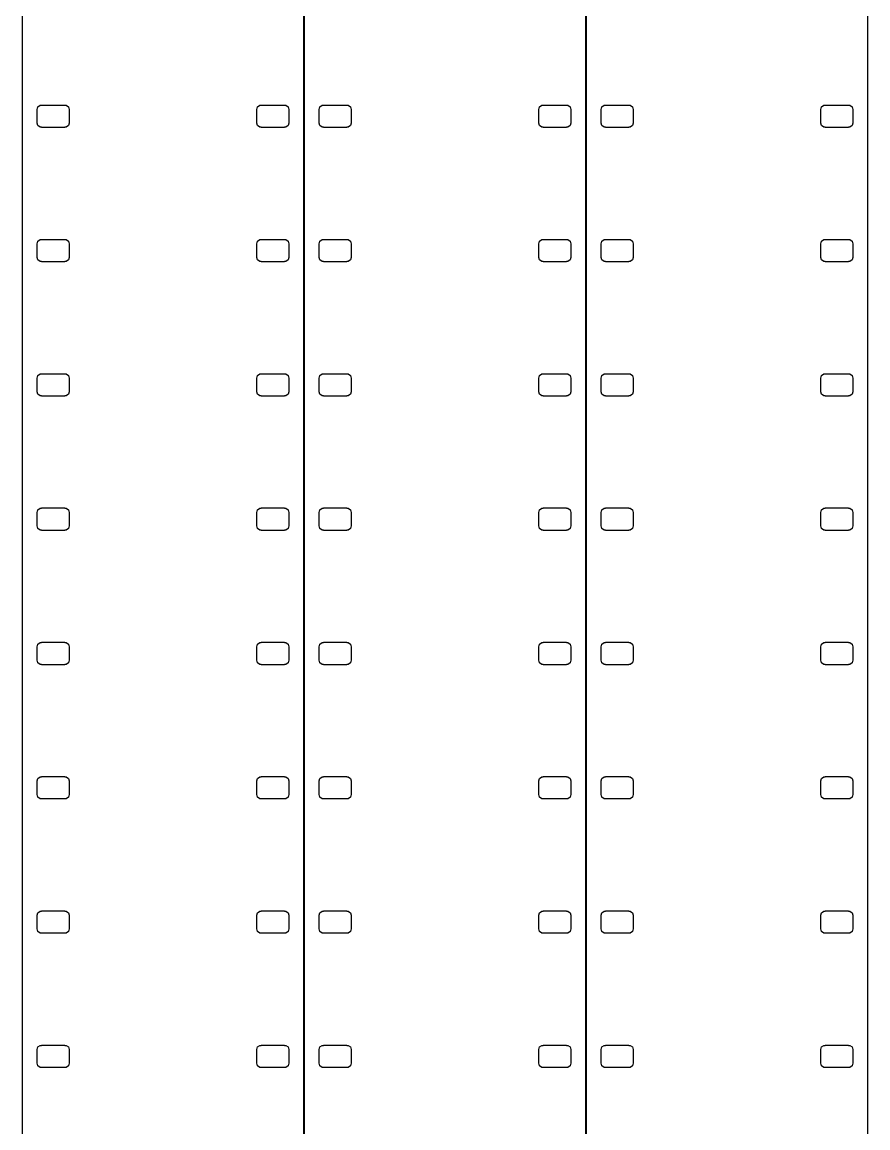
# Model space of a CAD drawing. Header units: metres. Extents: x -8 to 184, y -125 to 125.
# Drawn here: x 40 to 88, y 0 to 62.7 of the extents above; entities that cross this region are included whole.
import ezdxf

# ---------------------------------------------------------------- set-up
doc = ezdxf.new("R2010")
doc.units = ezdxf.units.M

msp = doc.modelspace()

# ---------------------------------------------------------------- linework, layer by layer
for p, q in [((40.03, 125.482), (40.03, -125.482)), ((56.03, -125.482), (56.03, 125.482)), ((56.04, 125.482), (56.04, -125.482)), ((72.04, -125.482), (72.04, 125.482)), ((72.05, 125.482), (72.05, -125.482)), ((88.05, -125.482), (88.05, 125.482)), ((40.88, 57.7825), (40.9277, 57.9294)), ((40.88, 57.0125), (40.88, 57.7825)), ((40.9277, 57.9294), (41.0527, 58.0203)), ((41.0527, 58.0203), (41.13, 58.0203)), ((41.13, 58.0203), (41.13, 58.0325)), ((41.13, 58.0325), (42.459, 58.0325)), ((42.459, 58.0325), (42.459, 58.0203)), ((42.459, 58.0203), (42.5363, 58.0203)), ((42.5363, 58.0203), (42.6613, 57.9294)), ((42.6613, 57.9294), (42.709, 57.7825)), ((42.709, 57.7825), (42.709, 57.0125)), ((53.351, 57.7825), (53.3987, 57.9294)), ((53.351, 57.0125), (53.351, 57.7825)), ((53.3987, 57.9294), (53.5237, 58.0203)), ((53.5237, 58.0203), (53.601, 58.0203)), ((53.601, 58.0203), (53.601, 58.0325)), ((53.601, 58.0325), (54.93, 58.0325)), ((54.93, 58.0325), (54.93, 58.0203)), ((54.93, 58.0203), (55.0072, 58.0203)), ((55.0072, 58.0203), (55.1322, 57.9294)), ((55.1322, 57.9294), (55.18, 57.7825)), ((55.18, 57.7825), (55.18, 57.0125)), ((56.89, 57.7825), (56.9377, 57.9294)), ((56.89, 57.0125), (56.89, 57.7825)), ((56.9377, 57.9294), (57.0627, 58.0203)), ((57.0627, 58.0203), (57.14, 58.0203)), ((57.14, 58.0203), (57.14, 58.0325)), ((57.14, 58.0325), (58.469, 58.0325)), ((58.469, 58.0325), (58.469, 58.0203)), ((58.469, 58.0203), (58.5462, 58.0203)), ((58.5462, 58.0203), (58.6712, 57.9294)), ((58.6712, 57.9294), (58.719, 57.7825)), ((58.719, 57.7825), (58.719, 57.0125)), ((69.361, 57.7825), (69.4087, 57.9294)), ((69.361, 57.0125), (69.361, 57.7825)), ((69.4087, 57.9294), (69.5337, 58.0203)), ((69.5337, 58.0203), (69.611, 58.0203)), ((69.611, 58.0203), (69.611, 58.0325)), ((69.611, 58.0325), (70.94, 58.0325)), ((70.94, 58.0325), (70.94, 58.0203)), ((70.94, 58.0203), (71.0172, 58.0203)), ((71.0172, 58.0203), (71.1422, 57.9294)), ((71.1422, 57.9294), (71.19, 57.7825)), ((71.19, 57.7825), (71.19, 57.0125)), ((72.9, 57.7825), (72.9477, 57.9294)), ((72.9, 57.0125), (72.9, 57.7825)), ((72.9477, 57.9294), (73.0727, 58.0203)), ((73.0727, 58.0203), (73.15, 58.0203)), ((73.15, 58.0203), (73.15, 58.0325)), ((73.15, 58.0325), (74.479, 58.0325)), ((74.479, 58.0325), (74.479, 58.0203)), ((74.479, 58.0203), (74.5562, 58.0203)), ((74.5562, 58.0203), (74.6812, 57.9294)), ((74.6812, 57.9294), (74.729, 57.7825)), ((74.729, 57.7825), (74.729, 57.0125)), ((85.371, 57.7825), (85.4187, 57.9294)), ((85.371, 57.0125), (85.371, 57.7825)), ((85.4187, 57.9294), (85.5437, 58.0203)), ((85.5437, 58.0203), (85.621, 58.0203)), ((85.621, 58.0203), (85.621, 58.0325)), ((85.621, 58.0325), (86.95, 58.0325)), ((86.95, 58.0325), (86.95, 58.0203)), ((86.95, 58.0203), (87.0273, 58.0203)), ((87.0273, 58.0203), (87.1523, 57.9294)), ((87.1523, 57.9294), (87.2, 57.7825)), ((87.2, 57.7825), (87.2, 57.0125)), ((40.9277, 56.8656), (40.88, 57.0125)), ((41.0527, 56.7747), (40.9277, 56.8656)), ((41.13, 56.7747), (41.0527, 56.7747)), ((41.13, 56.7625), (41.13, 56.7747)), ((42.459, 56.7625), (41.13, 56.7625)), ((42.5363, 56.7747), (42.459, 56.7747)), ((42.459, 56.7747), (42.459, 56.7625)), ((42.6613, 56.8656), (42.5363, 56.7747)), ((42.709, 57.0125), (42.6613, 56.8656)), ((53.3987, 56.8656), (53.351, 57.0125)), ((53.5237, 56.7747), (53.3987, 56.8656)), ((53.601, 56.7747), (53.5237, 56.7747)), ((53.601, 56.7625), (53.601, 56.7747)), ((54.93, 56.7625), (53.601, 56.7625)), ((55.0072, 56.7747), (54.93, 56.7747)), ((54.93, 56.7747), (54.93, 56.7625)), ((55.1322, 56.8656), (55.0072, 56.7747)), ((55.18, 57.0125), (55.1322, 56.8656)), ((56.9377, 56.8656), (56.89, 57.0125)), ((57.0627, 56.7747), (56.9377, 56.8656)), ((57.14, 56.7747), (57.0627, 56.7747)), ((57.14, 56.7625), (57.14, 56.7747)), ((58.469, 56.7625), (57.14, 56.7625)), ((58.5462, 56.7747), (58.469, 56.7747)), ((58.469, 56.7747), (58.469, 56.7625)), ((58.6712, 56.8656), (58.5462, 56.7747)), ((58.719, 57.0125), (58.6712, 56.8656)), ((69.4087, 56.8656), (69.361, 57.0125)), ((69.5337, 56.7747), (69.4087, 56.8656)), ((69.611, 56.7747), (69.5337, 56.7747)), ((69.611, 56.7625), (69.611, 56.7747)), ((70.94, 56.7625), (69.611, 56.7625)), ((71.0172, 56.7747), (70.94, 56.7747)), ((70.94, 56.7747), (70.94, 56.7625)), ((71.1422, 56.8656), (71.0172, 56.7747)), ((71.19, 57.0125), (71.1422, 56.8656)), ((72.9477, 56.8656), (72.9, 57.0125)), ((73.0727, 56.7747), (72.9477, 56.8656)), ((73.15, 56.7747), (73.0727, 56.7747)), ((73.15, 56.7625), (73.15, 56.7747)), ((74.479, 56.7625), (73.15, 56.7625)), ((74.5562, 56.7747), (74.479, 56.7747)), ((74.479, 56.7747), (74.479, 56.7625)), ((74.6812, 56.8656), (74.5562, 56.7747)), ((74.729, 57.0125), (74.6812, 56.8656)), ((85.4187, 56.8656), (85.371, 57.0125)), ((85.5437, 56.7747), (85.4187, 56.8656)), ((85.621, 56.7747), (85.5437, 56.7747)), ((85.621, 56.7625), (85.621, 56.7747)), ((86.95, 56.7625), (85.621, 56.7625)), ((87.0273, 56.7747), (86.95, 56.7747)), ((86.95, 56.7747), (86.95, 56.7625)), ((87.1523, 56.8656), (87.0273, 56.7747)), ((87.2, 57.0125), (87.1523, 56.8656)), ((40.88, 50.1625), (40.9277, 50.3094)), ((40.9277, 50.3094), (41.0527, 50.4003)), ((41.0527, 50.4003), (41.13, 50.4003)), ((41.13, 50.4003), (41.13, 50.4125)), ((41.13, 50.4125), (42.459, 50.4125)), ((42.459, 50.4125), (42.459, 50.4003)), ((42.459, 50.4003), (42.5363, 50.4003)), ((42.5363, 50.4003), (42.6613, 50.3094)), ((42.6613, 50.3094), (42.709, 50.1625)), ((53.351, 50.1625), (53.3987, 50.3094)), ((53.3987, 50.3094), (53.5237, 50.4003)), ((53.5237, 50.4003), (53.601, 50.4003)), ((53.601, 50.4003), (53.601, 50.4125)), ((53.601, 50.4125), (54.93, 50.4125)), ((54.93, 50.4125), (54.93, 50.4003)), ((54.93, 50.4003), (55.0072, 50.4003)), ((55.0072, 50.4003), (55.1322, 50.3094)), ((55.1322, 50.3094), (55.18, 50.1625)), ((56.89, 50.1625), (56.9377, 50.3094)), ((56.9377, 50.3094), (57.0627, 50.4003)), ((57.0627, 50.4003), (57.14, 50.4003)), ((57.14, 50.4003), (57.14, 50.4125)), ((57.14, 50.4125), (58.469, 50.4125)), ((58.469, 50.4125), (58.469, 50.4003)), ((58.469, 50.4003), (58.5462, 50.4003)), ((58.5462, 50.4003), (58.6712, 50.3094)), ((58.6712, 50.3094), (58.719, 50.1625)), ((69.361, 50.1625), (69.4087, 50.3094)), ((69.4087, 50.3094), (69.5337, 50.4003)), ((69.5337, 50.4003), (69.611, 50.4003)), ((69.611, 50.4003), (69.611, 50.4125)), ((69.611, 50.4125), (70.94, 50.4125)), ((70.94, 50.4125), (70.94, 50.4003)), ((70.94, 50.4003), (71.0172, 50.4003)), ((71.0172, 50.4003), (71.1422, 50.3094)), ((71.1422, 50.3094), (71.19, 50.1625)), ((72.9, 50.1625), (72.9477, 50.3094)), ((72.9477, 50.3094), (73.0727, 50.4003)), ((73.0727, 50.4003), (73.15, 50.4003)), ((73.15, 50.4003), (73.15, 50.4125)), ((73.15, 50.4125), (74.479, 50.4125)), ((74.479, 50.4125), (74.479, 50.4003)), ((74.479, 50.4003), (74.5562, 50.4003)), ((74.5562, 50.4003), (74.6812, 50.3094)), ((74.6812, 50.3094), (74.729, 50.1625)), ((85.371, 50.1625), (85.4187, 50.3094)), ((85.4187, 50.3094), (85.5437, 50.4003)), ((85.5437, 50.4003), (85.621, 50.4003)), ((85.621, 50.4003), (85.621, 50.4125)), ((85.621, 50.4125), (86.95, 50.4125)), ((86.95, 50.4125), (86.95, 50.4003)), ((86.95, 50.4003), (87.0273, 50.4003)), ((87.0273, 50.4003), (87.1523, 50.3094)), ((87.1523, 50.3094), (87.2, 50.1625)), ((40.88, 49.3925), (40.88, 50.1625)), ((42.709, 50.1625), (42.709, 49.3925)), ((53.351, 49.3925), (53.351, 50.1625)), ((55.18, 50.1625), (55.18, 49.3925)), ((56.89, 49.3925), (56.89, 50.1625)), ((58.719, 50.1625), (58.719, 49.3925)), ((69.361, 49.3925), (69.361, 50.1625)), ((71.19, 50.1625), (71.19, 49.3925)), ((72.9, 49.3925), (72.9, 50.1625)), ((74.729, 50.1625), (74.729, 49.3925)), ((85.371, 49.3925), (85.371, 50.1625)), ((87.2, 50.1625), (87.2, 49.3925)), ((40.9277, 49.2455), (40.88, 49.3925)), ((41.0527, 49.1547), (40.9277, 49.2455)), ((41.13, 49.1547), (41.0527, 49.1547)), ((41.13, 49.1425), (41.13, 49.1547)), ((42.459, 49.1425), (41.13, 49.1425)), ((42.5363, 49.1547), (42.459, 49.1547)), ((42.459, 49.1547), (42.459, 49.1425)), ((42.6613, 49.2455), (42.5363, 49.1547)), ((42.709, 49.3925), (42.6613, 49.2455)), ((53.3987, 49.2455), (53.351, 49.3925)), ((53.5237, 49.1547), (53.3987, 49.2455)), ((53.601, 49.1547), (53.5237, 49.1547)), ((53.601, 49.1425), (53.601, 49.1547)), ((54.93, 49.1425), (53.601, 49.1425)), ((55.0072, 49.1547), (54.93, 49.1547)), ((54.93, 49.1547), (54.93, 49.1425)), ((55.1322, 49.2455), (55.0072, 49.1547)), ((55.18, 49.3925), (55.1322, 49.2455)), ((56.9377, 49.2455), (56.89, 49.3925)), ((57.0627, 49.1547), (56.9377, 49.2455)), ((57.14, 49.1547), (57.0627, 49.1547)), ((57.14, 49.1425), (57.14, 49.1547)), ((58.469, 49.1425), (57.14, 49.1425)), ((58.5462, 49.1547), (58.469, 49.1547)), ((58.469, 49.1547), (58.469, 49.1425)), ((58.6712, 49.2455), (58.5462, 49.1547)), ((58.719, 49.3925), (58.6712, 49.2455)), ((69.4087, 49.2455), (69.361, 49.3925)), ((69.5337, 49.1547), (69.4087, 49.2455)), ((69.611, 49.1547), (69.5337, 49.1547)), ((69.611, 49.1425), (69.611, 49.1547)), ((70.94, 49.1425), (69.611, 49.1425)), ((71.0172, 49.1547), (70.94, 49.1547)), ((70.94, 49.1547), (70.94, 49.1425)), ((71.1422, 49.2455), (71.0172, 49.1547)), ((71.19, 49.3925), (71.1422, 49.2455)), ((72.9477, 49.2455), (72.9, 49.3925)), ((73.0727, 49.1547), (72.9477, 49.2455)), ((73.15, 49.1547), (73.0727, 49.1547)), ((73.15, 49.1425), (73.15, 49.1547)), ((74.479, 49.1425), (73.15, 49.1425)), ((74.479, 49.1547), (74.479, 49.1425)), ((74.5562, 49.1547), (74.479, 49.1547)), ((74.6812, 49.2455), (74.5562, 49.1547)), ((74.729, 49.3925), (74.6812, 49.2455)), ((85.4187, 49.2455), (85.371, 49.3925)), ((85.5437, 49.1547), (85.4187, 49.2455)), ((85.621, 49.1547), (85.5437, 49.1547)), ((85.621, 49.1425), (85.621, 49.1547)), ((86.95, 49.1425), (85.621, 49.1425)), ((87.0273, 49.1547), (86.95, 49.1547)), ((86.95, 49.1547), (86.95, 49.1425)), ((87.1523, 49.2455), (87.0273, 49.1547)), ((87.2, 49.3925), (87.1523, 49.2455)), ((40.88, 42.5425), (40.9277, 42.6894)), ((40.9277, 42.6894), (41.0527, 42.7803)), ((41.0527, 42.7803), (41.13, 42.7803)), ((41.13, 42.7803), (41.13, 42.7925)), ((41.13, 42.7925), (42.459, 42.7925)), ((42.459, 42.7925), (42.459, 42.7803)), ((42.459, 42.7803), (42.5363, 42.7803)), ((42.5363, 42.7803), (42.6613, 42.6894)), ((42.6613, 42.6894), (42.709, 42.5425)), ((53.351, 42.5425), (53.3987, 42.6894)), ((53.3987, 42.6894), (53.5237, 42.7803)), ((53.5237, 42.7803), (53.601, 42.7803)), ((53.601, 42.7803), (53.601, 42.7925)), ((53.601, 42.7925), (54.93, 42.7925)), ((54.93, 42.7925), (54.93, 42.7803)), ((54.93, 42.7803), (55.0072, 42.7803)), ((55.0072, 42.7803), (55.1322, 42.6894)), ((55.1322, 42.6894), (55.18, 42.5425)), ((56.89, 42.5425), (56.9377, 42.6894)), ((56.9377, 42.6894), (57.0627, 42.7803)), ((57.0627, 42.7803), (57.14, 42.7803)), ((57.14, 42.7803), (57.14, 42.7925)), ((57.14, 42.7925), (58.469, 42.7925)), ((58.469, 42.7925), (58.469, 42.7803)), ((58.469, 42.7803), (58.5462, 42.7803)), ((58.5462, 42.7803), (58.6712, 42.6894)), ((58.6712, 42.6894), (58.719, 42.5425)), ((69.361, 42.5425), (69.4087, 42.6894)), ((69.4087, 42.6894), (69.5337, 42.7803)), ((69.5337, 42.7803), (69.611, 42.7803)), ((69.611, 42.7803), (69.611, 42.7925)), ((69.611, 42.7925), (70.94, 42.7925)), ((70.94, 42.7925), (70.94, 42.7803)), ((70.94, 42.7803), (71.0172, 42.7803)), ((71.0172, 42.7803), (71.1422, 42.6894)), ((71.1422, 42.6894), (71.19, 42.5425)), ((72.9, 42.5425), (72.9477, 42.6894)), ((72.9477, 42.6894), (73.0727, 42.7803)), ((73.0727, 42.7803), (73.15, 42.7803)), ((73.15, 42.7803), (73.15, 42.7925)), ((73.15, 42.7925), (74.479, 42.7925)), ((74.479, 42.7925), (74.479, 42.7803)), ((74.479, 42.7803), (74.5562, 42.7803)), ((74.5562, 42.7803), (74.6812, 42.6894)), ((74.6812, 42.6894), (74.729, 42.5425)), ((85.371, 42.5425), (85.4187, 42.6894)), ((85.4187, 42.6894), (85.5437, 42.7803)), ((85.5437, 42.7803), (85.621, 42.7803)), ((85.621, 42.7803), (85.621, 42.7925)), ((85.621, 42.7925), (86.95, 42.7925)), ((86.95, 42.7925), (86.95, 42.7803)), ((86.95, 42.7803), (87.0273, 42.7803)), ((87.0273, 42.7803), (87.1523, 42.6894)), ((87.1523, 42.6894), (87.2, 42.5425)), ((40.88, 41.7725), (40.88, 42.5425)), ((42.709, 42.5425), (42.709, 41.7725)), ((53.351, 41.7725), (53.351, 42.5425)), ((55.18, 42.5425), (55.18, 41.7725)), ((56.89, 41.7725), (56.89, 42.5425)), ((58.719, 42.5425), (58.719, 41.7725)), ((69.361, 41.7725), (69.361, 42.5425)), ((71.19, 42.5425), (71.19, 41.7725)), ((72.9, 41.7725), (72.9, 42.5425)), ((74.729, 42.5425), (74.729, 41.7725)), ((85.371, 41.7725), (85.371, 42.5425)), ((87.2, 42.5425), (87.2, 41.7725)), ((40.9277, 41.6255), (40.88, 41.7725)), ((41.0527, 41.5347), (40.9277, 41.6255)), ((41.13, 41.5347), (41.0527, 41.5347)), ((41.13, 41.5225), (41.13, 41.5347)), ((42.459, 41.5225), (41.13, 41.5225)), ((42.5363, 41.5347), (42.459, 41.5347)), ((42.459, 41.5347), (42.459, 41.5225)), ((42.6613, 41.6255), (42.5363, 41.5347)), ((42.709, 41.7725), (42.6613, 41.6255)), ((53.3987, 41.6255), (53.351, 41.7725)), ((53.5237, 41.5347), (53.3987, 41.6255)), ((53.601, 41.5347), (53.5237, 41.5347)), ((53.601, 41.5225), (53.601, 41.5347)), ((54.93, 41.5225), (53.601, 41.5225)), ((55.0072, 41.5347), (54.93, 41.5347)), ((54.93, 41.5347), (54.93, 41.5225)), ((55.1322, 41.6255), (55.0072, 41.5347)), ((55.18, 41.7725), (55.1322, 41.6255)), ((56.9377, 41.6255), (56.89, 41.7725)), ((57.0627, 41.5347), (56.9377, 41.6255)), ((57.14, 41.5347), (57.0627, 41.5347)), ((57.14, 41.5225), (57.14, 41.5347)), ((58.469, 41.5225), (57.14, 41.5225)), ((58.5462, 41.5347), (58.469, 41.5347)), ((58.469, 41.5347), (58.469, 41.5225)), ((58.6712, 41.6255), (58.5462, 41.5347)), ((58.719, 41.7725), (58.6712, 41.6255)), ((69.4087, 41.6255), (69.361, 41.7725)), ((69.5337, 41.5347), (69.4087, 41.6255)), ((69.611, 41.5347), (69.5337, 41.5347)), ((69.611, 41.5225), (69.611, 41.5347)), ((70.94, 41.5225), (69.611, 41.5225)), ((71.0172, 41.5347), (70.94, 41.5347)), ((70.94, 41.5347), (70.94, 41.5225)), ((71.1422, 41.6255), (71.0172, 41.5347)), ((71.19, 41.7725), (71.1422, 41.6255)), ((72.9477, 41.6255), (72.9, 41.7725)), ((73.0727, 41.5347), (72.9477, 41.6255)), ((73.15, 41.5347), (73.0727, 41.5347)), ((73.15, 41.5225), (73.15, 41.5347)), ((74.479, 41.5225), (73.15, 41.5225)), ((74.5562, 41.5347), (74.479, 41.5347)), ((74.479, 41.5347), (74.479, 41.5225)), ((74.6812, 41.6255), (74.5562, 41.5347)), ((74.729, 41.7725), (74.6812, 41.6255)), ((85.4187, 41.6255), (85.371, 41.7725)), ((85.5437, 41.5347), (85.4187, 41.6255)), ((85.621, 41.5347), (85.5437, 41.5347)), ((85.621, 41.5225), (85.621, 41.5347)), ((86.95, 41.5225), (85.621, 41.5225)), ((87.0273, 41.5347), (86.95, 41.5347)), ((86.95, 41.5347), (86.95, 41.5225)), ((87.1523, 41.6255), (87.0273, 41.5347)), ((87.2, 41.7725), (87.1523, 41.6255)), ((40.9277, 35.0694), (41.0527, 35.1603)), ((41.0527, 35.1603), (41.13, 35.1603)), ((41.13, 35.1603), (41.13, 35.1725)), ((41.13, 35.1725), (42.459, 35.1725)), ((42.459, 35.1725), (42.459, 35.1603)), ((42.459, 35.1603), (42.5363, 35.1603)), ((42.5363, 35.1603), (42.6613, 35.0694)), ((53.3987, 35.0694), (53.5237, 35.1603)), ((53.5237, 35.1603), (53.601, 35.1603)), ((53.601, 35.1603), (53.601, 35.1725)), ((53.601, 35.1725), (54.93, 35.1725)), ((54.93, 35.1725), (54.93, 35.1603)), ((54.93, 35.1603), (55.0072, 35.1603)), ((55.0072, 35.1603), (55.1322, 35.0694)), ((56.9377, 35.0694), (57.0627, 35.1603)), ((57.0627, 35.1603), (57.14, 35.1603)), ((57.14, 35.1603), (57.14, 35.1725)), ((57.14, 35.1725), (58.469, 35.1725)), ((58.469, 35.1725), (58.469, 35.1603)), ((58.469, 35.1603), (58.5462, 35.1603)), ((58.5462, 35.1603), (58.6712, 35.0694)), ((69.4087, 35.0694), (69.5337, 35.1603)), ((69.5337, 35.1603), (69.611, 35.1603)), ((69.611, 35.1603), (69.611, 35.1725)), ((69.611, 35.1725), (70.94, 35.1725)), ((70.94, 35.1725), (70.94, 35.1603)), ((70.94, 35.1603), (71.0172, 35.1603)), ((71.0172, 35.1603), (71.1422, 35.0694)), ((72.9477, 35.0694), (73.0727, 35.1603)), ((73.0727, 35.1603), (73.15, 35.1603)), ((73.15, 35.1603), (73.15, 35.1725)), ((73.15, 35.1725), (74.479, 35.1725)), ((74.479, 35.1725), (74.479, 35.1603)), ((74.479, 35.1603), (74.5562, 35.1603)), ((74.5562, 35.1603), (74.6812, 35.0694)), ((85.4187, 35.0694), (85.5437, 35.1603)), ((85.5437, 35.1603), (85.621, 35.1603)), ((85.621, 35.1603), (85.621, 35.1725)), ((85.621, 35.1725), (86.95, 35.1725)), ((86.95, 35.1725), (86.95, 35.1603)), ((86.95, 35.1603), (87.0273, 35.1603)), ((87.0273, 35.1603), (87.1523, 35.0694)), ((40.88, 34.9225), (40.9277, 35.0694)), ((40.88, 34.1525), (40.88, 34.9225)), ((42.6613, 35.0694), (42.709, 34.9225)), ((42.709, 34.9225), (42.709, 34.1525)), ((53.351, 34.9225), (53.3987, 35.0694)), ((53.351, 34.1525), (53.351, 34.9225)), ((55.1322, 35.0694), (55.18, 34.9225)), ((55.18, 34.9225), (55.18, 34.1525)), ((56.89, 34.9225), (56.9377, 35.0694)), ((56.89, 34.1525), (56.89, 34.9225)), ((58.6712, 35.0694), (58.719, 34.9225)), ((58.719, 34.9225), (58.719, 34.1525)), ((69.361, 34.9225), (69.4087, 35.0694)), ((69.361, 34.1525), (69.361, 34.9225)), ((71.1422, 35.0694), (71.19, 34.9225)), ((71.19, 34.9225), (71.19, 34.1525)), ((72.9, 34.9225), (72.9477, 35.0694)), ((72.9, 34.1525), (72.9, 34.9225)), ((74.6812, 35.0694), (74.729, 34.9225)), ((74.729, 34.9225), (74.729, 34.1525)), ((85.371, 34.9225), (85.4187, 35.0694)), ((85.371, 34.1525), (85.371, 34.9225)), ((87.1523, 35.0694), (87.2, 34.9225)), ((87.2, 34.9225), (87.2, 34.1525)), ((40.9277, 34.0056), (40.88, 34.1525)), ((41.0527, 33.9147), (40.9277, 34.0056)), ((41.13, 33.9147), (41.0527, 33.9147)), ((41.13, 33.9025), (41.13, 33.9147)), ((42.459, 33.9025), (41.13, 33.9025)), ((42.5363, 33.9147), (42.459, 33.9147)), ((42.459, 33.9147), (42.459, 33.9025)), ((42.6613, 34.0056), (42.5363, 33.9147)), ((42.709, 34.1525), (42.6613, 34.0056)), ((53.3987, 34.0056), (53.351, 34.1525)), ((53.5237, 33.9147), (53.3987, 34.0056)), ((53.601, 33.9147), (53.5237, 33.9147)), ((53.601, 33.9025), (53.601, 33.9147)), ((54.93, 33.9025), (53.601, 33.9025)), ((55.0072, 33.9147), (54.93, 33.9147)), ((54.93, 33.9147), (54.93, 33.9025)), ((55.1322, 34.0056), (55.0072, 33.9147)), ((55.18, 34.1525), (55.1322, 34.0056)), ((56.9377, 34.0056), (56.89, 34.1525)), ((57.0627, 33.9147), (56.9377, 34.0056)), ((57.14, 33.9147), (57.0627, 33.9147)), ((57.14, 33.9025), (57.14, 33.9147)), ((58.469, 33.9025), (57.14, 33.9025)), ((58.5462, 33.9147), (58.469, 33.9147)), ((58.469, 33.9147), (58.469, 33.9025)), ((58.6712, 34.0056), (58.5462, 33.9147)), ((58.719, 34.1525), (58.6712, 34.0056)), ((69.4087, 34.0056), (69.361, 34.1525)), ((69.5337, 33.9147), (69.4087, 34.0056)), ((69.611, 33.9147), (69.5337, 33.9147)), ((69.611, 33.9025), (69.611, 33.9147)), ((70.94, 33.9025), (69.611, 33.9025)), ((71.0172, 33.9147), (70.94, 33.9147)), ((70.94, 33.9147), (70.94, 33.9025)), ((71.1422, 34.0056), (71.0172, 33.9147)), ((71.19, 34.1525), (71.1422, 34.0056)), ((72.9477, 34.0056), (72.9, 34.1525)), ((73.0727, 33.9147), (72.9477, 34.0056)), ((73.15, 33.9147), (73.0727, 33.9147)), ((73.15, 33.9025), (73.15, 33.9147)), ((74.479, 33.9025), (73.15, 33.9025)), ((74.5562, 33.9147), (74.479, 33.9147)), ((74.479, 33.9147), (74.479, 33.9025)), ((74.6812, 34.0056), (74.5562, 33.9147)), ((74.729, 34.1525), (74.6812, 34.0056)), ((85.4187, 34.0056), (85.371, 34.1525)), ((85.5437, 33.9147), (85.4187, 34.0056)), ((85.621, 33.9147), (85.5437, 33.9147)), ((85.621, 33.9025), (85.621, 33.9147)), ((86.95, 33.9025), (85.621, 33.9025)), ((87.0273, 33.9147), (86.95, 33.9147)), ((86.95, 33.9147), (86.95, 33.9025)), ((87.1523, 34.0056), (87.0273, 33.9147)), ((87.2, 34.1525), (87.1523, 34.0056)), ((40.88, 27.3025), (40.9277, 27.4494)), ((40.88, 26.5325), (40.88, 27.3025)), ((40.9277, 27.4494), (41.0527, 27.5403)), ((41.0527, 27.5403), (41.13, 27.5403)), ((41.13, 27.5403), (41.13, 27.5525)), ((41.13, 27.5525), (42.459, 27.5525)), ((42.459, 27.5525), (42.459, 27.5403)), ((42.459, 27.5403), (42.5363, 27.5403)), ((42.5363, 27.5403), (42.6613, 27.4494)), ((42.6613, 27.4494), (42.709, 27.3025)), ((42.709, 27.3025), (42.709, 26.5325)), ((53.351, 27.3025), (53.3987, 27.4494)), ((53.351, 26.5325), (53.351, 27.3025)), ((53.3987, 27.4494), (53.5237, 27.5403)), ((53.5237, 27.5403), (53.601, 27.5403)), ((53.601, 27.5403), (53.601, 27.5525)), ((53.601, 27.5525), (54.93, 27.5525)), ((54.93, 27.5525), (54.93, 27.5403)), ((54.93, 27.5403), (55.0072, 27.5403)), ((55.0072, 27.5403), (55.1322, 27.4494)), ((55.1322, 27.4494), (55.18, 27.3025)), ((55.18, 27.3025), (55.18, 26.5325)), ((56.89, 27.3025), (56.9377, 27.4494)), ((56.89, 26.5325), (56.89, 27.3025)), ((56.9377, 27.4494), (57.0627, 27.5403)), ((57.0627, 27.5403), (57.14, 27.5403)), ((57.14, 27.5403), (57.14, 27.5525)), ((57.14, 27.5525), (58.469, 27.5525)), ((58.469, 27.5525), (58.469, 27.5403)), ((58.469, 27.5403), (58.5462, 27.5403)), ((58.5462, 27.5403), (58.6712, 27.4494)), ((58.6712, 27.4494), (58.719, 27.3025)), ((58.719, 27.3025), (58.719, 26.5325)), ((69.361, 27.3025), (69.4087, 27.4494)), ((69.361, 26.5325), (69.361, 27.3025)), ((69.4087, 27.4494), (69.5337, 27.5403)), ((69.5337, 27.5403), (69.611, 27.5403)), ((69.611, 27.5403), (69.611, 27.5525)), ((69.611, 27.5525), (70.94, 27.5525)), ((70.94, 27.5525), (70.94, 27.5403)), ((70.94, 27.5403), (71.0172, 27.5403)), ((71.0172, 27.5403), (71.1422, 27.4494)), ((71.1422, 27.4494), (71.19, 27.3025)), ((71.19, 27.3025), (71.19, 26.5325)), ((72.9, 27.3025), (72.9477, 27.4494)), ((72.9, 26.5325), (72.9, 27.3025)), ((72.9477, 27.4494), (73.0727, 27.5403)), ((73.0727, 27.5403), (73.15, 27.5403)), ((73.15, 27.5403), (73.15, 27.5525)), ((73.15, 27.5525), (74.479, 27.5525)), ((74.479, 27.5525), (74.479, 27.5403)), ((74.479, 27.5403), (74.5562, 27.5403)), ((74.5562, 27.5403), (74.6812, 27.4494)), ((74.6812, 27.4494), (74.729, 27.3025)), ((74.729, 27.3025), (74.729, 26.5325)), ((85.371, 27.3025), (85.4187, 27.4494)), ((85.371, 26.5325), (85.371, 27.3025)), ((85.4187, 27.4494), (85.5437, 27.5403)), ((85.5437, 27.5403), (85.621, 27.5403)), ((85.621, 27.5403), (85.621, 27.5525)), ((85.621, 27.5525), (86.95, 27.5525)), ((86.95, 27.5525), (86.95, 27.5403)), ((86.95, 27.5403), (87.0273, 27.5403)), ((87.0273, 27.5403), (87.1523, 27.4494)), ((87.1523, 27.4494), (87.2, 27.3025)), ((87.2, 27.3025), (87.2, 26.5325)), ((40.9277, 26.3855), (40.88, 26.5325)), ((41.0527, 26.2947), (40.9277, 26.3855)), ((42.6613, 26.3855), (42.5363, 26.2947)), ((42.709, 26.5325), (42.6613, 26.3855)), ((53.3987, 26.3855), (53.351, 26.5325)), ((53.5237, 26.2947), (53.3987, 26.3855)), ((55.1322, 26.3855), (55.0072, 26.2947)), ((55.18, 26.5325), (55.1322, 26.3855)), ((56.9377, 26.3855), (56.89, 26.5325)), ((57.0627, 26.2947), (56.9377, 26.3855)), ((58.6712, 26.3855), (58.5462, 26.2947)), ((58.719, 26.5325), (58.6712, 26.3855)), ((69.4087, 26.3855), (69.361, 26.5325)), ((69.5337, 26.2947), (69.4087, 26.3855)), ((71.1422, 26.3855), (71.0172, 26.2947)), ((71.19, 26.5325), (71.1422, 26.3855)), ((72.9477, 26.3855), (72.9, 26.5325)), ((73.0727, 26.2947), (72.9477, 26.3855)), ((74.6812, 26.3855), (74.5562, 26.2947)), ((74.729, 26.5325), (74.6812, 26.3855)), ((85.4187, 26.3855), (85.371, 26.5325)), ((85.5437, 26.2947), (85.4187, 26.3855)), ((87.1523, 26.3855), (87.0273, 26.2947)), ((87.2, 26.5325), (87.1523, 26.3855)), ((41.13, 26.2947), (41.0527, 26.2947)), ((41.13, 26.2825), (41.13, 26.2947)), ((42.459, 26.2825), (41.13, 26.2825)), ((42.5363, 26.2947), (42.459, 26.2947)), ((42.459, 26.2947), (42.459, 26.2825)), ((53.601, 26.2947), (53.5237, 26.2947)), ((53.601, 26.2825), (53.601, 26.2947)), ((54.93, 26.2825), (53.601, 26.2825)), ((55.0072, 26.2947), (54.93, 26.2947)), ((54.93, 26.2947), (54.93, 26.2825)), ((57.14, 26.2947), (57.0627, 26.2947)), ((57.14, 26.2825), (57.14, 26.2947)), ((58.469, 26.2825), (57.14, 26.2825)), ((58.5462, 26.2947), (58.469, 26.2947)), ((58.469, 26.2947), (58.469, 26.2825)), ((69.611, 26.2947), (69.5337, 26.2947)), ((69.611, 26.2825), (69.611, 26.2947)), ((70.94, 26.2825), (69.611, 26.2825)), ((71.0172, 26.2947), (70.94, 26.2947)), ((70.94, 26.2947), (70.94, 26.2825)), ((73.15, 26.2947), (73.0727, 26.2947)), ((73.15, 26.2825), (73.15, 26.2947)), ((74.479, 26.2825), (73.15, 26.2825)), ((74.479, 26.2947), (74.479, 26.2825)), ((74.5562, 26.2947), (74.479, 26.2947)), ((85.621, 26.2947), (85.5437, 26.2947)), ((85.621, 26.2825), (85.621, 26.2947)), ((86.95, 26.2825), (85.621, 26.2825)), ((87.0273, 26.2947), (86.95, 26.2947)), ((86.95, 26.2947), (86.95, 26.2825)), ((40.88, 19.6825), (40.9277, 19.8294)), ((40.88, 18.9125), (40.88, 19.6825)), ((40.9277, 19.8294), (41.0527, 19.9203)), ((41.0527, 19.9203), (41.13, 19.9203)), ((41.13, 19.9203), (41.13, 19.9325)), ((41.13, 19.9325), (42.459, 19.9325)), ((42.459, 19.9325), (42.459, 19.9203)), ((42.459, 19.9203), (42.5363, 19.9203)), ((42.5363, 19.9203), (42.6613, 19.8294)), ((42.6613, 19.8294), (42.709, 19.6825)), ((42.709, 19.6825), (42.709, 18.9125)), ((53.351, 19.6825), (53.3987, 19.8294)), ((53.351, 18.9125), (53.351, 19.6825)), ((53.3987, 19.8294), (53.5237, 19.9203)), ((53.5237, 19.9203), (53.601, 19.9203)), ((53.601, 19.9203), (53.601, 19.9325)), ((53.601, 19.9325), (54.93, 19.9325)), ((54.93, 19.9325), (54.93, 19.9203)), ((54.93, 19.9203), (55.0072, 19.9203)), ((55.0072, 19.9203), (55.1322, 19.8294)), ((55.1322, 19.8294), (55.18, 19.6825)), ((55.18, 19.6825), (55.18, 18.9125)), ((56.89, 19.6825), (56.9377, 19.8294)), ((56.89, 18.9125), (56.89, 19.6825)), ((56.9377, 19.8294), (57.0627, 19.9203)), ((57.0627, 19.9203), (57.14, 19.9203)), ((57.14, 19.9203), (57.14, 19.9325)), ((57.14, 19.9325), (58.469, 19.9325)), ((58.469, 19.9325), (58.469, 19.9203)), ((58.469, 19.9203), (58.5462, 19.9203)), ((58.5462, 19.9203), (58.6712, 19.8294)), ((58.6712, 19.8294), (58.719, 19.6825)), ((58.719, 19.6825), (58.719, 18.9125)), ((69.361, 19.6825), (69.4087, 19.8294)), ((69.361, 18.9125), (69.361, 19.6825)), ((69.4087, 19.8294), (69.5337, 19.9203)), ((69.5337, 19.9203), (69.611, 19.9203)), ((69.611, 19.9203), (69.611, 19.9325)), ((69.611, 19.9325), (70.94, 19.9325)), ((70.94, 19.9325), (70.94, 19.9203)), ((70.94, 19.9203), (71.0172, 19.9203)), ((71.0172, 19.9203), (71.1422, 19.8294)), ((71.1422, 19.8294), (71.19, 19.6825)), ((71.19, 19.6825), (71.19, 18.9125)), ((72.9, 19.6825), (72.9477, 19.8294)), ((72.9, 18.9125), (72.9, 19.6825)), ((72.9477, 19.8294), (73.0727, 19.9203)), ((73.0727, 19.9203), (73.15, 19.9203)), ((73.15, 19.9203), (73.15, 19.9325)), ((73.15, 19.9325), (74.479, 19.9325)), ((74.479, 19.9325), (74.479, 19.9203)), ((74.479, 19.9203), (74.5562, 19.9203)), ((74.5562, 19.9203), (74.6812, 19.8294)), ((74.6812, 19.8294), (74.729, 19.6825)), ((74.729, 19.6825), (74.729, 18.9125)), ((85.371, 19.6825), (85.4187, 19.8294)), ((85.371, 18.9125), (85.371, 19.6825)), ((85.4187, 19.8294), (85.5437, 19.9203)), ((85.5437, 19.9203), (85.621, 19.9203)), ((85.621, 19.9203), (85.621, 19.9325)), ((85.621, 19.9325), (86.95, 19.9325)), ((86.95, 19.9325), (86.95, 19.9203)), ((86.95, 19.9203), (87.0273, 19.9203)), ((87.0273, 19.9203), (87.1523, 19.8294)), ((87.1523, 19.8294), (87.2, 19.6825)), ((87.2, 19.6825), (87.2, 18.9125)), ((40.9277, 18.7655), (40.88, 18.9125)), ((42.709, 18.9125), (42.6613, 18.7655)), ((53.3987, 18.7655), (53.351, 18.9125)), ((55.18, 18.9125), (55.1322, 18.7655)), ((56.9377, 18.7655), (56.89, 18.9125)), ((58.719, 18.9125), (58.6712, 18.7655)), ((69.4087, 18.7655), (69.361, 18.9125)), ((71.19, 18.9125), (71.1422, 18.7655)), ((72.9477, 18.7655), (72.9, 18.9125)), ((74.729, 18.9125), (74.6812, 18.7655)), ((85.4187, 18.7655), (85.371, 18.9125)), ((87.2, 18.9125), (87.1523, 18.7655)), ((41.0527, 18.6747), (40.9277, 18.7655)), ((41.13, 18.6747), (41.0527, 18.6747)), ((41.13, 18.6625), (41.13, 18.6747)), ((42.459, 18.6625), (41.13, 18.6625)), ((42.5363, 18.6747), (42.459, 18.6747)), ((42.459, 18.6747), (42.459, 18.6625)), ((42.6613, 18.7655), (42.5363, 18.6747)), ((53.5237, 18.6747), (53.3987, 18.7655)), ((53.601, 18.6747), (53.5237, 18.6747)), ((53.601, 18.6625), (53.601, 18.6747)), ((54.93, 18.6625), (53.601, 18.6625)), ((55.0072, 18.6747), (54.93, 18.6747)), ((54.93, 18.6747), (54.93, 18.6625)), ((55.1322, 18.7655), (55.0072, 18.6747)), ((57.0627, 18.6747), (56.9377, 18.7655)), ((57.14, 18.6747), (57.0627, 18.6747)), ((57.14, 18.6625), (57.14, 18.6747)), ((58.469, 18.6625), (57.14, 18.6625)), ((58.5462, 18.6747), (58.469, 18.6747)), ((58.469, 18.6747), (58.469, 18.6625)), ((58.6712, 18.7655), (58.5462, 18.6747)), ((69.5337, 18.6747), (69.4087, 18.7655)), ((69.611, 18.6747), (69.5337, 18.6747)), ((69.611, 18.6625), (69.611, 18.6747)), ((70.94, 18.6625), (69.611, 18.6625)), ((71.0172, 18.6747), (70.94, 18.6747)), ((70.94, 18.6747), (70.94, 18.6625)), ((71.1422, 18.7655), (71.0172, 18.6747)), ((73.0727, 18.6747), (72.9477, 18.7655)), ((73.15, 18.6747), (73.0727, 18.6747)), ((73.15, 18.6625), (73.15, 18.6747)), ((74.479, 18.6625), (73.15, 18.6625)), ((74.5562, 18.6747), (74.479, 18.6747)), ((74.479, 18.6747), (74.479, 18.6625)), ((74.6812, 18.7655), (74.5562, 18.6747)), ((85.5437, 18.6747), (85.4187, 18.7655)), ((85.621, 18.6747), (85.5437, 18.6747)), ((85.621, 18.6625), (85.621, 18.6747)), ((86.95, 18.6625), (85.621, 18.6625)), ((87.0273, 18.6747), (86.95, 18.6747)), ((86.95, 18.6747), (86.95, 18.6625)), ((87.1523, 18.7655), (87.0273, 18.6747)), ((40.88, 12.0625), (40.9277, 12.2094)), ((40.88, 11.2925), (40.88, 12.0625)), ((40.9277, 12.2094), (41.0527, 12.3003)), ((41.0527, 12.3003), (41.13, 12.3003)), ((41.13, 12.3003), (41.13, 12.3125)), ((41.13, 12.3125), (42.459, 12.3125)), ((42.459, 12.3125), (42.459, 12.3003)), ((42.459, 12.3003), (42.5363, 12.3003)), ((42.5363, 12.3003), (42.6613, 12.2094)), ((42.6613, 12.2094), (42.709, 12.0625)), ((42.709, 12.0625), (42.709, 11.2925)), ((53.351, 12.0625), (53.3987, 12.2094)), ((53.351, 11.2925), (53.351, 12.0625)), ((53.3987, 12.2094), (53.5237, 12.3003)), ((53.5237, 12.3003), (53.601, 12.3003)), ((53.601, 12.3003), (53.601, 12.3125)), ((53.601, 12.3125), (54.93, 12.3125)), ((54.93, 12.3125), (54.93, 12.3003)), ((54.93, 12.3003), (55.0072, 12.3003)), ((55.0072, 12.3003), (55.1322, 12.2094)), ((55.1322, 12.2094), (55.18, 12.0625)), ((55.18, 12.0625), (55.18, 11.2925)), ((56.89, 12.0625), (56.9377, 12.2094)), ((56.89, 11.2925), (56.89, 12.0625)), ((56.9377, 12.2094), (57.0627, 12.3003)), ((57.0627, 12.3003), (57.14, 12.3003)), ((57.14, 12.3003), (57.14, 12.3125)), ((57.14, 12.3125), (58.469, 12.3125)), ((58.469, 12.3125), (58.469, 12.3003)), ((58.469, 12.3003), (58.5462, 12.3003)), ((58.5462, 12.3003), (58.6712, 12.2094)), ((58.6712, 12.2094), (58.719, 12.0625)), ((58.719, 12.0625), (58.719, 11.2925)), ((69.361, 12.0625), (69.4087, 12.2094)), ((69.361, 11.2925), (69.361, 12.0625)), ((69.4087, 12.2094), (69.5337, 12.3003)), ((69.5337, 12.3003), (69.611, 12.3003)), ((69.611, 12.3003), (69.611, 12.3125)), ((69.611, 12.3125), (70.94, 12.3125)), ((70.94, 12.3125), (70.94, 12.3003)), ((70.94, 12.3003), (71.0172, 12.3003)), ((71.0172, 12.3003), (71.1422, 12.2094)), ((71.1422, 12.2094), (71.19, 12.0625)), ((71.19, 12.0625), (71.19, 11.2925)), ((72.9, 12.0625), (72.9477, 12.2094)), ((72.9, 11.2925), (72.9, 12.0625)), ((72.9477, 12.2094), (73.0727, 12.3003)), ((73.0727, 12.3003), (73.15, 12.3003)), ((73.15, 12.3003), (73.15, 12.3125)), ((73.15, 12.3125), (74.479, 12.3125)), ((74.479, 12.3125), (74.479, 12.3003)), ((74.479, 12.3003), (74.5562, 12.3003)), ((74.5562, 12.3003), (74.6812, 12.2094)), ((74.6812, 12.2094), (74.729, 12.0625)), ((74.729, 12.0625), (74.729, 11.2925)), ((85.371, 12.0625), (85.4187, 12.2094)), ((85.371, 11.2925), (85.371, 12.0625)), ((85.4187, 12.2094), (85.5437, 12.3003)), ((85.5437, 12.3003), (85.621, 12.3003)), ((85.621, 12.3003), (85.621, 12.3125)), ((85.621, 12.3125), (86.95, 12.3125)), ((86.95, 12.3125), (86.95, 12.3003)), ((86.95, 12.3003), (87.0273, 12.3003)), ((87.0273, 12.3003), (87.1523, 12.2094)), ((87.1523, 12.2094), (87.2, 12.0625)), ((87.2, 12.0625), (87.2, 11.2925)), ((40.9277, 11.1456), (40.88, 11.2925)), ((41.0527, 11.0547), (40.9277, 11.1456)), ((41.13, 11.0547), (41.0527, 11.0547)), ((41.13, 11.0425), (41.13, 11.0547)), ((42.459, 11.0425), (41.13, 11.0425)), ((42.5363, 11.0547), (42.459, 11.0547)), ((42.459, 11.0547), (42.459, 11.0425)), ((42.6613, 11.1456), (42.5363, 11.0547)), ((42.709, 11.2925), (42.6613, 11.1456)), ((53.3987, 11.1456), (53.351, 11.2925)), ((53.5237, 11.0547), (53.3987, 11.1456)), ((53.601, 11.0547), (53.5237, 11.0547)), ((53.601, 11.0425), (53.601, 11.0547)), ((54.93, 11.0425), (53.601, 11.0425)), ((55.0072, 11.0547), (54.93, 11.0547)), ((54.93, 11.0547), (54.93, 11.0425)), ((55.1322, 11.1456), (55.0072, 11.0547)), ((55.18, 11.2925), (55.1322, 11.1456)), ((56.9377, 11.1456), (56.89, 11.2925)), ((57.0627, 11.0547), (56.9377, 11.1456)), ((57.14, 11.0547), (57.0627, 11.0547)), ((57.14, 11.0425), (57.14, 11.0547)), ((58.469, 11.0425), (57.14, 11.0425)), ((58.469, 11.0547), (58.469, 11.0425)), ((58.5462, 11.0547), (58.469, 11.0547)), ((58.6712, 11.1456), (58.5462, 11.0547)), ((58.719, 11.2925), (58.6712, 11.1456)), ((69.4087, 11.1456), (69.361, 11.2925)), ((69.5337, 11.0547), (69.4087, 11.1456)), ((69.611, 11.0547), (69.5337, 11.0547)), ((69.611, 11.0425), (69.611, 11.0547)), ((70.94, 11.0425), (69.611, 11.0425)), ((71.0172, 11.0547), (70.94, 11.0547)), ((70.94, 11.0547), (70.94, 11.0425)), ((71.1422, 11.1456), (71.0172, 11.0547)), ((71.19, 11.2925), (71.1422, 11.1456)), ((72.9477, 11.1456), (72.9, 11.2925)), ((73.0727, 11.0547), (72.9477, 11.1456)), ((73.15, 11.0547), (73.0727, 11.0547)), ((73.15, 11.0425), (73.15, 11.0547)), ((74.479, 11.0425), (73.15, 11.0425)), ((74.5562, 11.0547), (74.479, 11.0547)), ((74.479, 11.0547), (74.479, 11.0425)), ((74.6812, 11.1456), (74.5562, 11.0547)), ((74.729, 11.2925), (74.6812, 11.1456)), ((85.4187, 11.1456), (85.371, 11.2925)), ((85.5437, 11.0547), (85.4187, 11.1456)), ((85.621, 11.0547), (85.5437, 11.0547)), ((85.621, 11.0425), (85.621, 11.0547)), ((86.95, 11.0425), (85.621, 11.0425)), ((87.0273, 11.0547), (86.95, 11.0547)), ((86.95, 11.0547), (86.95, 11.0425)), ((87.1523, 11.1456), (87.0273, 11.0547)), ((87.2, 11.2925), (87.1523, 11.1456)), ((40.88, 4.44249), (40.9277, 4.58943)), ((40.88, 3.6725), (40.88, 4.44249)), ((40.9277, 4.58943), (41.0527, 4.68025)), ((41.0527, 4.68025), (41.13, 4.68025)), ((41.13, 4.68025), (41.13, 4.69249)), ((41.13, 4.69249), (42.459, 4.69249)), ((42.459, 4.69249), (42.459, 4.68025)), ((42.459, 4.68025), (42.5363, 4.68025)), ((42.5363, 4.68025), (42.6613, 4.58943)), ((42.6613, 4.58943), (42.709, 4.44249)), ((42.709, 4.44249), (42.709, 3.6725)), ((53.351, 4.44249), (53.3987, 4.58943)), ((53.351, 3.6725), (53.351, 4.44249)), ((53.3987, 4.58943), (53.5237, 4.68025)), ((53.5237, 4.68025), (53.601, 4.68025)), ((53.601, 4.68025), (53.601, 4.69249)), ((53.601, 4.69249), (54.93, 4.69249)), ((54.93, 4.69249), (54.93, 4.68025)), ((54.93, 4.68025), (55.0072, 4.68025)), ((55.0072, 4.68025), (55.1322, 4.58943)), ((55.1322, 4.58943), (55.18, 4.44249)), ((55.18, 4.44249), (55.18, 3.6725)), ((56.89, 4.44249), (56.9377, 4.58943)), ((56.89, 3.6725), (56.89, 4.44249)), ((56.9377, 4.58943), (57.0627, 4.68025)), ((57.0627, 4.68025), (57.14, 4.68025)), ((57.14, 4.68025), (57.14, 4.69249)), ((57.14, 4.69249), (58.469, 4.69249)), ((58.469, 4.69249), (58.469, 4.68025)), ((58.469, 4.68025), (58.5462, 4.68025)), ((58.5462, 4.68025), (58.6712, 4.58943)), ((58.6712, 4.58943), (58.719, 4.44249)), ((58.719, 4.44249), (58.719, 3.6725)), ((69.361, 4.44249), (69.4087, 4.58943)), ((69.361, 3.6725), (69.361, 4.44249)), ((69.4087, 4.58943), (69.5337, 4.68025)), ((69.5337, 4.68025), (69.611, 4.68025)), ((69.611, 4.68025), (69.611, 4.69249)), ((69.611, 4.69249), (70.94, 4.69249)), ((70.94, 4.69249), (70.94, 4.68025)), ((70.94, 4.68025), (71.0172, 4.68025)), ((71.0172, 4.68025), (71.1422, 4.58943)), ((71.1422, 4.58943), (71.19, 4.44249)), ((71.19, 4.44249), (71.19, 3.6725)), ((72.9, 4.44249), (72.9477, 4.58943)), ((72.9, 3.6725), (72.9, 4.44249)), ((72.9477, 4.58943), (73.0727, 4.68025)), ((73.0727, 4.68025), (73.15, 4.68025)), ((73.15, 4.68025), (73.15, 4.69249)), ((73.15, 4.69249), (74.479, 4.69249)), ((74.479, 4.69249), (74.479, 4.68025)), ((74.479, 4.68025), (74.5562, 4.68025)), ((74.5562, 4.68025), (74.6812, 4.58943)), ((74.6812, 4.58943), (74.729, 4.44249)), ((74.729, 4.44249), (74.729, 3.6725)), ((85.371, 4.44249), (85.4187, 4.58943)), ((85.371, 3.6725), (85.371, 4.44249)), ((85.4187, 4.58943), (85.5437, 4.68025)), ((85.5437, 4.68025), (85.621, 4.68025)), ((85.621, 4.68025), (85.621, 4.69249)), ((85.621, 4.69249), (86.95, 4.69249)), ((86.95, 4.69249), (86.95, 4.68025)), ((86.95, 4.68025), (87.0273, 4.68025)), ((87.0273, 4.68025), (87.1523, 4.58943)), ((87.1523, 4.58943), (87.2, 4.44249)), ((87.2, 4.44249), (87.2, 3.6725)), ((40.9277, 3.52554), (40.88, 3.6725)), ((41.0527, 3.43472), (40.9277, 3.52554)), ((41.13, 3.43472), (41.0527, 3.43472)), ((41.13, 3.4225), (41.13, 3.43472)), ((42.459, 3.4225), (41.13, 3.4225)), ((42.5363, 3.43472), (42.459, 3.43472)), ((42.459, 3.43472), (42.459, 3.4225)), ((42.6613, 3.52554), (42.5363, 3.43472)), ((42.709, 3.6725), (42.6613, 3.52554)), ((53.3987, 3.52554), (53.351, 3.6725)), ((53.5237, 3.43472), (53.3987, 3.52554)), ((53.601, 3.43472), (53.5237, 3.43472)), ((53.601, 3.4225), (53.601, 3.43472)), ((54.93, 3.4225), (53.601, 3.4225)), ((55.0072, 3.43472), (54.93, 3.43472)), ((54.93, 3.43472), (54.93, 3.4225)), ((55.1322, 3.52554), (55.0072, 3.43472)), ((55.18, 3.6725), (55.1322, 3.52554)), ((56.9377, 3.52554), (56.89, 3.6725)), ((57.0627, 3.43472), (56.9377, 3.52554)), ((57.14, 3.43472), (57.0627, 3.43472)), ((57.14, 3.4225), (57.14, 3.43472)), ((58.469, 3.4225), (57.14, 3.4225)), ((58.469, 3.43472), (58.469, 3.4225)), ((58.5462, 3.43472), (58.469, 3.43472)), ((58.6712, 3.52554), (58.5462, 3.43472)), ((58.719, 3.6725), (58.6712, 3.52554)), ((69.4087, 3.52554), (69.361, 3.6725)), ((69.5337, 3.43472), (69.4087, 3.52554)), ((69.611, 3.43472), (69.5337, 3.43472)), ((69.611, 3.4225), (69.611, 3.43472)), ((70.94, 3.4225), (69.611, 3.4225)), ((71.0172, 3.43472), (70.94, 3.43472)), ((70.94, 3.43472), (70.94, 3.4225)), ((71.1422, 3.52554), (71.0172, 3.43472)), ((71.19, 3.6725), (71.1422, 3.52554)), ((72.9477, 3.52554), (72.9, 3.6725)), ((73.0727, 3.43472), (72.9477, 3.52554)), ((73.15, 3.43472), (73.0727, 3.43472)), ((73.15, 3.4225), (73.15, 3.43472)), ((74.479, 3.4225), (73.15, 3.4225)), ((74.5562, 3.43472), (74.479, 3.43472)), ((74.479, 3.43472), (74.479, 3.4225)), ((74.6812, 3.52554), (74.5562, 3.43472)), ((74.729, 3.6725), (74.6812, 3.52554)), ((85.4187, 3.52554), (85.371, 3.6725)), ((85.5437, 3.43472), (85.4187, 3.52554)), ((85.621, 3.43472), (85.5437, 3.43472)), ((85.621, 3.4225), (85.621, 3.43472)), ((86.95, 3.4225), (85.621, 3.4225)), ((87.0273, 3.43472), (86.95, 3.43472)), ((86.95, 3.43472), (86.95, 3.4225)), ((87.1523, 3.52554), (87.0273, 3.43472)), ((87.2, 3.6725), (87.1523, 3.52554))]:
    msp.add_line(p, q)

doc.saveas('drawing.dxf')
